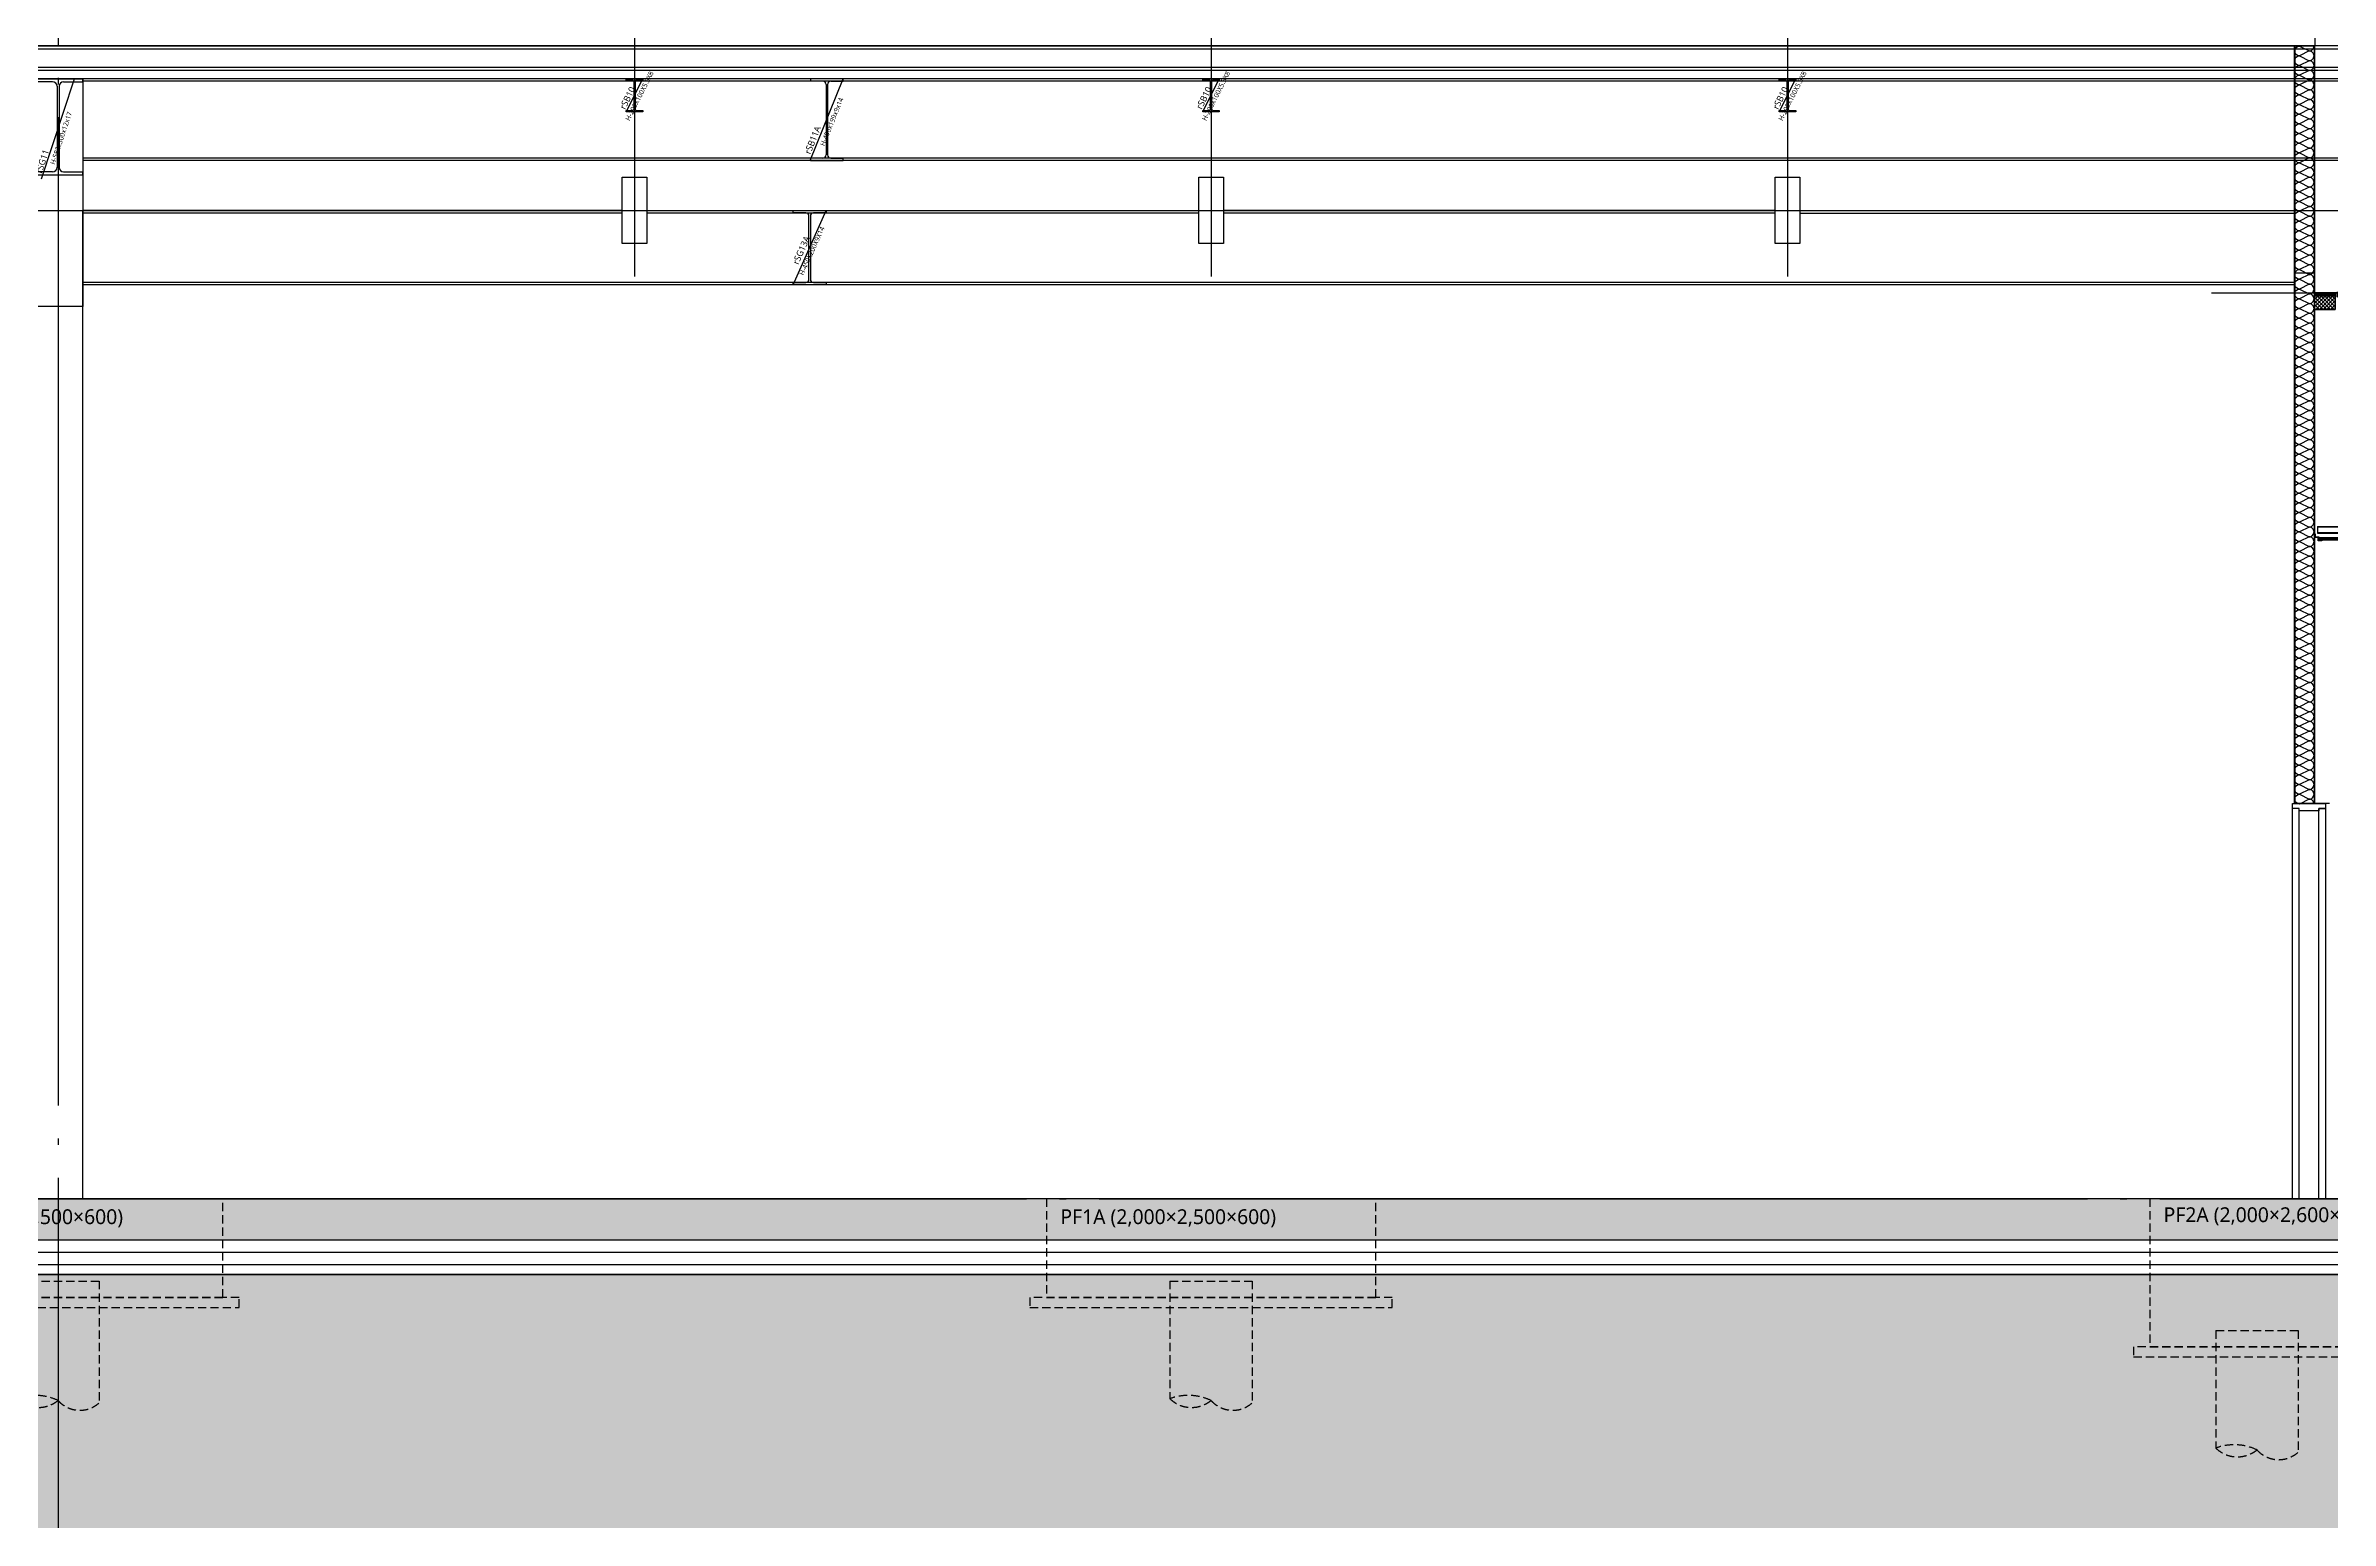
# Model space of a CAD drawing. Header units: millimetres. Extents: x 0 to 672800, y 0 to 118800.
# Drawn here: x 413575 to 427445, y 70042 to 78996 of the extents above; entities that cross this region are included whole.
import ezdxf
from ezdxf.enums import TextEntityAlignment as Align

# ---------------------------------------------------------------- set-up
doc = ezdxf.new("R2010")
doc.units = ezdxf.units.MM
doc.header["$LTSCALE"] = 200
for name, pattern in [('CEN-GAUN', [32.2, 30, -1, 0.2, -1]), ('CENTER', [50.8, 31.75, -6.35, 6.35, -6.35]), ('CONTINOUS', [0]), ('HID', [2.3, 1.5, -0.8]), ('HIDDEN', [0.375, 0.25, -0.125])]:
    doc.linetypes.add(name, pattern=pattern)
doc.layers.get('DEFPOINTS').update_dxf_attribs({"color": 137})
for name, color, linetype in [('0-S-col', 4, 'Continuous'), ('01단열재', 252, 'Continuous'), ('09GIRDER', 2, 'Continuous'), ('0파일', 251, 'HIDDEN'), ('161', 161, 'Continuous'), ('5기초', 5, 'HIDDEN'), ('5기초버림콘크리트', 251, 'HIDDEN'), ('5버림콘크리트', 5, 'CONTINOUS'), ('8HAT', 8, 'Continuous'), ('8HID', 8, 'HID'), ('A-CON', 2, 'Continuous'), ('A-DOOR-SILL', 8, 'Continuous'), ('A-STL4', 4, 'Continuous'), ('CEILING', 6, 'Continuous'), ('CEN', 1, 'CEN-GAUN'), ('CON', 2, 'Continuous'), ('DOOR', 6, 'Continuous'), ('ELE-6', 6, 'Continuous'), ('ELE-8', 8, 'Continuous'), ('ELE-STL', 252, 'Continuous'), ('HAT', 8, 'Continuous'), ('HAT-254', 254, 'Continuous'), ('HAT-INS', 252, 'Continuous'), ('PANEL', 6, 'Continuous'), ('S-253', 252, 'Continuous'), ('SEC-PANEL', 6, 'Continuous'), ('SOL-253', 253, 'Continuous'), ('STEEL-E', 6, 'Continuous')]:
    doc.layers.add(name, color=color, linetype=linetype)
doc.layers.add('CENTER', color=1, linetype='CENTER', lineweight=5)
doc.layers.add('Defpoint', color=125, linetype='Continuous', plot=False)
doc.styles.add('스타일1', font='malgun.ttf')
doc.linetypes.add('INSUL50', pattern='A,0.00254,-2.54,[134,ltypeshp.shx,S=6.25,R=0,X=-2.54,Y=0],-19.92,[134,ltypeshp.shx,S=6.25,R=180,X=2.54,Y=0],-2.54', length=25.00254)

# ---------------------------------------------------------------- blocks, each defined once
blk = doc.blocks.new('*U300')
at = {"layer": 'HAT-INS'}
for points in [[(0, 0, 0.414214), (0.25, 0.25), (0, 0.75, -1), (0.5, 0.75), (0.25, 0.25, 0.414214), (0.5, 0)], [(0.5, 0, 0.414214), (0.75, 0.25), (0.5, 0.75, -1), (1, 0.75), (0.75, 0.25, 0.414214), (1, 0)], [(1, 0, 0.414214), (1.25, 0.25), (1, 0.75, -1), (1.5, 0.75), (1.25, 0.25, 0.414214), (1.5, 0)], [(1.5, 0, 0.414214), (1.75, 0.25), (1.5, 0.75, -1), (2, 0.75), (1.75, 0.25, 0.414214), (2, 0)], [(2, 0, 0.414214), (2.25, 0.25), (2, 0.75, -1), (2.5, 0.75), (2.25, 0.25, 0.414214), (2.5, 0)], [(2.5, 0, 0.414214), (2.75, 0.25), (2.5, 0.75, -1), (3, 0.75), (2.75, 0.25, 0.414214), (3, 0)], [(3, 0, 0.414214), (3.25, 0.25), (3, 0.75, -1), (3.5, 0.75), (3.25, 0.25, 0.414214), (3.5, 0)], [(3.5, 0, 0.414214), (3.75, 0.25), (3.5, 0.75, -1), (4, 0.75), (3.75, 0.25, 0.414214), (4, 0)], [(4, 0, 0.414214), (4.25, 0.25), (4, 0.75, -1), (4.5, 0.75), (4.25, 0.25, 0.414214), (4.5, 0)], [(4.5, 0, 0.414214), (4.75, 0.25), (4.5, 0.75, -1), (5, 0.75), (4.75, 0.25, 0.414214), (5, 0)], [(5, 0, 0.414214), (5.25, 0.25), (5, 0.75, -1), (5.5, 0.75), (5.25, 0.25, 0.414214), (5.5, 0)], [(5.5, 0, 0.414214), (5.75, 0.25), (5.5, 0.75, -1), (6, 0.75), (5.75, 0.25, 0.414214), (6, 0)], [(6, 0, 0.414214), (6.25, 0.25), (6, 0.75, -1), (6.5, 0.75), (6.25, 0.25, 0.414214), (6.5, 0)], [(6.5, 0, 0.414214), (6.75, 0.25), (6.5, 0.75, -1), (7, 0.75), (6.75, 0.25, 0.414214), (7, 0)], [(7, 0, 0.414214), (7.25, 0.25), (7, 0.75, -1), (7.5, 0.75), (7.25, 0.25, 0.414214), (7.5, 0)], [(7.5, 0, 0.414214), (7.75, 0.25), (7.5, 0.75, -1), (8, 0.75), (7.75, 0.25, 0.414214), (8, 0)], [(8, 0, 0.414214), (8.25, 0.25), (8, 0.75, -1), (8.5, 0.75), (8.25, 0.25, 0.414214), (8.5, 0)], [(8.5, 0, 0.414214), (8.75, 0.25), (8.5, 0.75, -1), (9, 0.75), (8.75, 0.25, 0.414214), (9, 0)], [(9, 0, 0.414214), (9.25, 0.25), (9, 0.75, -1), (9.5, 0.75), (9.25, 0.25, 0.414214), (9.5, 0)], [(9.5, 0, 0.414214), (9.75, 0.25), (9.5, 0.75, -1), (10, 0.75), (9.75, 0.25, 0.414214), (10, 0)], [(10, 0, 0.414214), (10.25, 0.25), (10, 0.75, -1), (10.5, 0.75), (10.25, 0.25, 0.414214), (10.5, 0)], [(10.5, 0, 0.414214), (10.75, 0.25), (10.5, 0.75, -1), (11, 0.75), (10.75, 0.25, 0.414214), (11, 0)], [(11, 0, 0.414214), (11.25, 0.25), (11, 0.75, -1), (11.5, 0.75), (11.25, 0.25, 0.414214), (11.5, 0)], [(11.5, 0, 0.414214), (11.75, 0.25), (11.5, 0.75, -1), (12, 0.75), (11.75, 0.25, 0.414214), (12, 0)], [(12, 0, 0.414214), (12.25, 0.25), (12, 0.75, -1), (12.5, 0.75), (12.25, 0.25, 0.414214), (12.5, 0)], [(12.5, 0, 0.414214), (12.75, 0.25), (12.5, 0.75, -1), (13, 0.75), (12.75, 0.25, 0.414214), (13, 0)], [(13, 0, 0.414214), (13.25, 0.25), (13, 0.75, -1), (13.5, 0.75), (13.25, 0.25, 0.414214), (13.5, 0)], [(13.5, 0, 0.414214), (13.75, 0.25), (13.5, 0.75, -1), (14, 0.75), (13.75, 0.25, 0.414214), (14, 0)], [(14, 0, 0.414214), (14.25, 0.25), (14, 0.75, -1), (14.5, 0.75), (14.25, 0.25, 0.414214), (14.5, 0)], [(14.5, 0, 0.414214), (14.75, 0.25), (14.5, 0.75, -1), (15, 0.75), (14.75, 0.25, 0.414214), (15, 0)], [(15, 0, 0.414214), (15.25, 0.25), (15, 0.75, -1), (15.5, 0.75), (15.25, 0.25, 0.414214), (15.5, 0)], [(15.5, 0, 0.414214), (15.75, 0.25), (15.5, 0.75, -1), (16, 0.75), (15.75, 0.25, 0.414214), (16, 0)], [(16, 0, 0.414214), (16.25, 0.25), (16, 0.75, -1), (16.5, 0.75), (16.25, 0.25, 0.414214), (16.5, 0)], [(16.5, 0, 0.414214), (16.75, 0.25), (16.5, 0.75, -1), (17, 0.75), (16.75, 0.25, 0.414214), (17, 0)], [(17, 0, 0.414214), (17.25, 0.25), (17, 0.75, -1), (17.5, 0.75), (17.25, 0.25, 0.414214), (17.5, 0)], [(17.5, 0, 0.414214), (17.75, 0.25), (17.5, 0.75, -1), (18, 0.75), (17.75, 0.25, 0.414214), (18, 0)], [(18, 0, 0.414214), (18.25, 0.25), (18, 0.75, -1), (18.5, 0.75), (18.25, 0.25, 0.414214), (18.5, 0)], [(18.5, 0, 0.414214), (18.75, 0.25), (18.5, 0.75, -1), (19, 0.75), (18.75, 0.25, 0.414214), (19, 0)], [(19, 0, 0.414214), (19.25, 0.25), (19, 0.75, -1), (19.5, 0.75), (19.25, 0.25, 0.414214), (19.5, 0)], [(19.5, 0, 0.414214), (19.75, 0.25), (19.5, 0.75, -1), (20, 0.75), (19.75, 0.25, 0.414214), (20, 0)], [(20, 0, 0.414214), (20.25, 0.25), (20, 0.75, -1), (20.5, 0.75), (20.25, 0.25, 0.414214), (20.5, 0)], [(20.5, 0, 0.414214), (20.75, 0.25), (20.5, 0.75, -1), (21, 0.75), (20.75, 0.25, 0.414214), (21, 0)], [(21, 0, 0.414214), (21.25, 0.25), (21, 0.75, -1), (21.5, 0.75), (21.25, 0.25, 0.414214), (21.5, 0)], [(21.5, 0, 0.414214), (21.75, 0.25), (21.5, 0.75, -1), (22, 0.75), (21.75, 0.25, 0.414214), (22, 0)], [(22, 0, 0.414214), (22.25, 0.25), (22, 0.75, -1), (22.5, 0.75), (22.25, 0.25, 0.414214), (22.5, 0)], [(22.5, 0, 0.414214), (22.75, 0.25), (22.5, 0.75, -1), (23, 0.75), (22.75, 0.25, 0.414214), (23, 0)], [(23, 0, 0.414214), (23.25, 0.25), (23, 0.75, -1), (23.5, 0.75), (23.25, 0.25, 0.414214), (23.5, 0)], [(23.5, 0, 0.414214), (23.75, 0.25), (23.5, 0.75, -1), (24, 0.75), (23.75, 0.25, 0.414214), (24, 0)], [(24, 0, 0.414214), (24.25, 0.25), (24, 0.75, -1), (24.5, 0.75), (24.25, 0.25, 0.414214), (24.5, 0)], [(24.5, 0, 0.414214), (24.75, 0.25), (24.5, 0.75, -1), (25, 0.75), (24.75, 0.25, 0.414214), (25, 0)], [(25, 0, 0.414214), (25.25, 0.25), (25, 0.75, -1), (25.5, 0.75), (25.25, 0.25, 0.414214), (25.5, 0)], [(25.5, 0, 0.414214), (25.75, 0.25), (25.5, 0.75, -1), (26, 0.75), (25.75, 0.25, 0.414214), (26, 0)], [(26, 0, 0.414214), (26.25, 0.25), (26, 0.75, -1), (26.5, 0.75), (26.25, 0.25, 0.414214), (26.5, 0)], [(26.5, 0, 0.414214), (26.75, 0.25), (26.5, 0.75, -1), (27, 0.75), (26.75, 0.25, 0.414214), (27, 0)], [(27, 0, 0.414214), (27.25, 0.25), (27, 0.75, -1), (27.5, 0.75), (27.25, 0.25, 0.414214), (27.5, 0)], [(27.5, 0, 0.414214), (27.75, 0.25), (27.5, 0.75, -1), (28, 0.75), (27.75, 0.25, 0.414214), (28, 0)], [(28, 0, 0.414214), (28.25, 0.25), (28, 0.75, -1), (28.5, 0.75), (28.25, 0.25, 0.414214), (28.5, 0)], [(28.5, 0, 0.414214), (28.75, 0.25), (28.5, 0.75, -1), (29, 0.75), (28.75, 0.25, 0.414214), (29, 0)], [(29, 0, 0.414214), (29.25, 0.25), (29, 0.75, -1), (29.5, 0.75), (29.25, 0.25, 0.414214), (29.5, 0)], [(29.5, 0, 0.414214), (29.75, 0.25), (29.5, 0.75, -1), (30, 0.75), (29.75, 0.25, 0.414214), (30, 0)], [(30, 0, 0.414214), (30.25, 0.25), (30, 0.75, -1), (30.5, 0.75), (30.25, 0.25, 0.414214), (30.5, 0)], [(30.5, 0, 0.414214), (30.75, 0.25), (30.5, 0.75, -1), (31, 0.75), (30.75, 0.25, 0.414214), (31, 0)], [(31, 0, 0.414214), (31.25, 0.25), (31, 0.75, -1), (31.5, 0.75), (31.25, 0.25, 0.414214), (31.5, 0)], [(31.5, 0, 0.414214), (31.75, 0.25), (31.5, 0.75, -1), (32, 0.75), (31.75, 0.25, 0.414214), (32, 0)], [(32, 0, 0.414214), (32.25, 0.25), (32, 0.75, -1), (32.5, 0.75), (32.25, 0.25, 0.414214), (32.5, 0)], [(32.5, 0, 0.414214), (32.75, 0.25), (32.5, 0.75, -1), (33, 0.75), (32.75, 0.25, 0.414214), (33, 0)], [(33, 0, 0.414214), (33.25, 0.25), (33, 0.75, -1), (33.5, 0.75), (33.25, 0.25, 0.414214), (33.5, 0)], [(33.5, 0, 0.414214), (33.75, 0.25), (33.5, 0.75, -1), (34, 0.75), (33.75, 0.25, 0.414214), (34, 0)], [(34, 0, 0.414214), (34.25, 0.25), (34, 0.75, -1), (34.5, 0.75), (34.25, 0.25, 0.414214), (34.5, 0)], [(34.5, 0, 0.414214), (34.75, 0.25), (34.5, 0.75, -1), (35, 0.75), (34.75, 0.25, 0.414214), (35, 0)], [(35, 0, 0.414214), (35.25, 0.25), (35, 0.75, -1), (35.5, 0.75), (35.25, 0.25, 0.414214), (35.5, 0)], [(35.5, 0, 0.414214), (35.75, 0.25), (35.5, 0.75, -1), (36, 0.75), (35.75, 0.25, 0.414214), (36, 0)], [(36, 0, 0.414214), (36.25, 0.25), (36, 0.75, -1), (36.5, 0.75), (36.25, 0.25, 0.414214), (36.5, 0)], [(36.5, 0, 0.414214), (36.75, 0.25), (36.5, 0.75, -1), (37, 0.75), (36.75, 0.25, 0.414214), (37, 0)], [(37, 0, 0.414214), (37.25, 0.25), (37, 0.75, -1), (37.5, 0.75), (37.25, 0.25, 0.414214), (37.5, 0)], [(37.5, 0, 0.414214), (37.75, 0.25), (37.5, 0.75, -1), (38, 0.75), (37.75, 0.25, 0.414214), (38, 0)], [(38, 0, 0.414214), (38.25, 0.25), (38, 0.75, -1), (38.5, 0.75), (38.25, 0.25, 0.414214), (38.5, 0)], [(38.5, 0, 0.414214), (38.75, 0.25), (38.5, 0.75, -1), (39, 0.75), (38.75, 0.25, 0.414214), (39, 0)]]:
    blk.add_lwpolyline(points, format="xyb", dxfattribs=at)
blk = doc.blocks.new('STUD-A1')
at = {"layer": 'ELE-8'}
for p, q in [((4835, 150), (54635, 150)), ((4835, 0), (54635, 0))]:
    blk.add_line(p, q, dxfattribs=at)
at = {"layer": 'ELE-8', "color": 251}
for p, q in [((4835, 130), (54630, 130)), ((4835, 20), (54630, 20))]:
    blk.add_line(p, q, dxfattribs=at)
blk = doc.blocks.new('*U212')
at = {"color": 1}
for p, q in [((304, 11), (316, 11)), ((336, -1), (18796, -1)), ((336, -16), (336, -1)), ((336, -8), (18796, -8)), ((336, -16), (18796, -16))]:
    blk.add_line(p, q, dxfattribs=at)
at = {"color": 8}
for p, q in [((326, 66), (326, 26)), ((326, 66), (18806, 66)), ((326, 63), (18806, 63)), ((326, 29), (18806, 29)), ((326, 26), (18806, 26))]:
    blk.add_line(p, q, dxfattribs=at)
at = {"color": 6}
blk.add_lwpolyline([(333, -19), (352, -19), (352, -22), (330, -22), (330, 0), (308, 0), (308, 22), (311, 22), (311, 3), (333, 3)], close=True, dxfattribs=at)
blk = doc.blocks.new('DOR-2400')
at = {"layer": 'A-DOOR-SILL'}
for p, q in [((0, 0), (0, 2370)), ((-40, 0), (-40, 2355))]:
    blk.add_line(p, q, dxfattribs=at)
at = {"layer": 'DOOR'}
for points in [[(0, 2400), (-200, 2400), (-200, 2370), (-160, 2370), (-160, 2355), (-40, 2355), (-40, 2370), (0, 2370)], [(-160, 2355), (-160, 2370), (-200, 2370), (-200, 0), (-160, 0)]]:
    blk.add_lwpolyline(points, close=True, dxfattribs=at)
blk = doc.blocks.new('sefa ws')
at = {"layer": 'SEC-PANEL'}
blk.add_line((21562, 44947), (71213, 44947), dxfattribs=at)
blk.add_lwpolyline([(71213, 45208), (71213, 44947)], dxfattribs=at)
blk = doc.blocks.new('pile(500)-section')
at = {"layer": '0파일'}
for p, q in [((-250, 0), (-250, -714)), ((-250, 0), (250, 0)), ((250, 0), (250, -739))]:
    blk.add_line(p, q, dxfattribs=at)
for points in [[(-250, -714, -0.201908), (0, -725, 0.417045), (250, -739)], [(-250, -714, 0.379922), (0, -725)]]:
    blk.add_lwpolyline(points, format="xyb", dxfattribs=at)
blk = doc.blocks.new('S-PF1A-S1')
at = {"layer": '5기초'}
blk.add_lwpolyline([(-1000, 0), (-1000, -600), (1000, -600), (1000, 0)], close=True, dxfattribs=at)
at = {"layer": '5기초버림콘크리트'}
blk.add_lwpolyline([(1000, -600), (-1100, -600), (-1100, -660), (1100, -660), (1100, -600), (1000, -600)], dxfattribs=at)
blk.add_blockref('pile(500)-section', (0, -500), dxfattribs=at)
at = {"layer": 'DEFPOINTS', "style": '스타일1'}
blk.add_text('PF1A (2,000×2,500×600)', height=90, dxfattribs=at).set_placement((-260, -109), align=Align.MIDDLE_CENTER)
blk = doc.blocks.new('SG-rSB10')
at = {"layer": '09GIRDER'}
blk.add_lwpolyline([(-50, -200), (-50, -192), (-14, -192, 0.414214), (-3, -181), (-3, -19, 0.414214), (-14, -8), (-50, -8), (-50, 0), (50, 0), (50, -8), (14, -8, 0.414214), (3, -19), (3, -181, 0.414214), (14, -192), (50, -192), (50, -200)], format="xyb", close=True, dxfattribs=at)
at = {"layer": 'DEFPOINTS'}
blk.add_line((-50, -200), (50, 0), dxfattribs=at)
at = {"layer": 'DEFPOINTS', "style": '스타일1'}
for s, height, p in [('H-200X100X5.5X8', 30, (30, -104)), ('rSB10', 40, (-43, -116, 0))]:
    blk.add_text(s, height=height, rotation=63.4349, dxfattribs=at).set_placement(p, align=Align.MIDDLE_CENTER)
blk = doc.blocks.new('*U479')
for p, q in [((116, 565), (0, 565)), ((184, 565), (300, 565)), ((144, 537), (144, 45)), ((156, 537), (156, 45)), ((116, 17), (0, 17)), ((184, 17), (300, 17))]:
    blk.add_line(p, q)
for points in [[(300, 565), (300, 582), (0, 582), (0, 565)], [(0, 17), (0, 0), (300, 0), (300, 17)]]:
    blk.add_lwpolyline(points)
for centre, start, end in [((116, 537), 0, 90), ((184, 537), 90, 180), ((116, 45), 270, 0), ((184, 45), 180, 270)]:
    blk.add_arc(centre, 28, start, end)
blk = doc.blocks.new('SG-rSG11')
at = {"layer": 'DEFPOINTS'}
blk.add_line((-100, -606), (100, 0), dxfattribs=at)
at = {"layer": '09GIRDER'}
blk.add_blockref('*U479', (-150, -582), dxfattribs=at)
at = {"layer": 'DEFPOINTS', "style": '스타일1'}
for s, height, p in [('H-582x300x12x17', 30, (19, -360)), ('rSG11', 40, (-95, -501, 0))]:
    blk.add_text(s, height=height, rotation=71.6502, dxfattribs=at).set_placement(p, align=Align.MIDDLE_CENTER)
blk = doc.blocks.new('층간방화구획재2')
at = {"layer": '8HAT'}
h = blk.add_hatch(dxfattribs=at)
h.set_pattern_fill('DOTS', color=256, style=0)
h.set_pattern_definition([(0, (-2398.8753, -4911.6409), (0.79375, 1.5875), [0, -1.5875])])
h.paths.add_polyline_path([(-125, 150), (0, 150), (0, 130), (-125, 130)])
at = {"layer": 'HAT'}
h = blk.add_hatch(dxfattribs=at)
h.set_pattern_fill('ANSI37', color=256, scale=5)
h.set_pattern_definition([(45, (-13, 30.5), (-11.2253, 11.2253), []), (135, (-13, 30.5), (-11.2253, -11.2253), [])])
h.paths.add_polyline_path([(0, 50), (-125, 50), (-125, 130), (0, 130)])
blk.add_lwpolyline([(-125, 150), (0, 150), (0, 130), (-125, 130)], close=True)
at = {"layer": '8HAT'}
blk.add_lwpolyline([(0, 150), (-125, 150), (-125, 50), (0, 50)], close=True, dxfattribs=at)
at = {"layer": '8HID'}
for p, q in [((9, 152), (9, 152)), ((9, 152), (11, 150)), ((12, 152), (9, 152)), ((12, 152), (9, 152)), ((11, 150), (14, 150)), ((11, 149), (11, 130)), ((11, 130), (11, 149)), ((14, 149), (11, 149)), ((12, 151), (12, 152)), ((13, 151), (12, 151)), ((13, 152), (13, 151)), ((16, 152), (13, 152)), ((16, 152), (13, 152)), ((14, 150), (16, 152)), ((14, 149), (14, 130)), ((14, 149), (14, 130)), ((16, 152), (16, 152)), ((12, 130), (11, 132)), ((12, 127), (11, 130)), ((11, 130), (11, 130)), ((14, 130), (12, 130)), ((12, 126), (12, 130)), ((12, 127), (13, 129)), ((12, 127), (13, 126)), ((12, 126), (13, 127)), ((12, 126), (12, 127)), ((13, 127), (14, 130)), ((13, 129), (13, 127))]:
    blk.add_line(p, q, dxfattribs=at)
for centre, start, end in [((11, 150), 289.4712, 70.5288), ((14, 150), 109.4712, 250.5288)]:
    blk.add_arc(centre, 0.3, start, end, dxfattribs=at)
at = {"layer": 'A-STL4', "color": 9}
blk.add_lwpolyline([(-125, 150), (-125, 150), (-125, 50), (0, 50), (0, 150), (25, 150), (25, 150), (25, 150), (25, 150), (25, 150), (25, 150), (0, 150), (0, 50), (-125, 50)], close=True, dxfattribs=at)
at = {"layer": 'CENTER'}
blk.add_line((12, 154), (12, 124), dxfattribs=at)
blk = doc.blocks.new('*U478')
for p, q in [((75, 482), (0, 482)), ((95, 462), (95, 34)), ((104, 462), (104, 34)), ((124, 482), (199, 482)), ((75, 14), (0, 14)), ((124, 14), (199, 14))]:
    blk.add_line(p, q)
for points in [[(199, 482), (199, 496), (0, 496), (0, 482)], [(0, 14), (0, 0), (199, 0), (199, 14)]]:
    blk.add_lwpolyline(points)
for centre, start, end in [((75, 462), 0, 90), ((124, 462), 90, 180), ((75, 34), 270, 0), ((124, 34), 180, 270)]:
    blk.add_arc(centre, 20, start, end)
blk = doc.blocks.new('S-PF2A-S2')
at = {"layer": '5기초'}
blk.add_lwpolyline([(-1300, -900), (1300, -900), (1300, 0), (-1300, 0)], close=True, dxfattribs=at)
at = {"layer": '5기초버림콘크리트'}
blk.add_lwpolyline([(1300, -900), (-1400, -900), (-1400, -960), (1400, -960), (1400, -900), (1300, -900)], dxfattribs=at)
at = {"layer": '0파일'}
for p in [(-650, -800), (650, -800)]:
    blk.add_blockref('pile(500)-section', p, dxfattribs=at)
at = {"layer": 'DEFPOINTS', "style": '스타일1'}
blk.add_text('PF2A (2,000×2,600×900)', height=90, dxfattribs=at).set_placement((-1217, -97), align=Align.MIDDLE_LEFT)

msp = doc.modelspace()

# ---------------------------------------------------------------- hatches: boundary and pattern name
at = {"layer": 'HAT-254'}
h = msp.add_hatch(color=256, dxfattribs=at)
h.dxf.hatch_style = 1
h.paths.add_polyline_path([(451580.9, 71694.9), (452635, 71080.1), (452635, 70794.9), (452085, 70794.9), (452085, 70294.9), (453385, 70294.9), (453385, 70794.9), (452835, 70794.9), (452835, 71369.9), (452535, 71369.9), (452535, 71544.9), (452235, 71544.9), (452235, 71719.9), (451935, 71719.9), (451935, 71894.9), (445850, 71894.9), (445850, 71994.9), (377215, 71994.9), (377215, 71794.9), (377350, 71794.9), (377350, 71744.9), (377350, 71294.9), (377750, 71294.9), (377750, 71744.9), (445450, 71744.9), (445550, 71644.9), (448550, 71644.9), (448550, 71294.9), (448950, 71294.9), (448950, 71694.9)])
at = {"layer": 'SOL-253'}
h = msp.add_hatch(color=256, dxfattribs=at)
h.dxf.hatch_style = 1
h.paths.add_polyline_path([(452835, 70794.9), (452835, 71194.9), (452885, 71194.9), (452885, 71294.9), (459650, 71294.9), (459650, 66441.6), (366650, 66441.6), (366650, 71894.9), (377215, 71894.9), (377215, 71794.9), (377350, 71794.9), (377350, 71144.9), (377250, 71144.9), (377250, 71084.9), (378000, 71084.9), (378000, 71144.9), (377900, 71144.9), (377900, 71534.9), (445363, 71534.9), (445463, 71434.9), (448400, 71434.9), (448400, 71144.9), (448300, 71144.9), (448300, 71084.9), (449200, 71084.9), (449200, 71144.9), (449100, 71144.9), (449100, 71634.9), (451564.7, 71634.9), (452635, 71010.6), (452635, 70794.9), (452085, 70794.9), (452085, 70294.9), (451985, 70294.9), (451985, 70234.9), (453485, 70234.9), (453485, 70294.9), (453385, 70294.9), (453385, 70794.9)])

# ---------------------------------------------------------------- linework, layer by layer
at = {"layer": '0-S-col', "color": 8}
msp.add_lwpolyline([(413500, 77994.9), (413500, 77994.9), (413500, 71994.9), (413800, 71994.9), (413800, 77994.9), (413800, 77994.9)], dxfattribs=at)
at = {"layer": '01단열재', "linetype": 'INSUL50', "ltscale": 0.015}
msp.add_lwpolyline([(377750, 71669.9), (445418.9, 71669.9), (445518.9, 71569.9), (448550, 71569.9)], dxfattribs=at)
at = {"layer": '161'}
msp.add_line((427440, 74394.9), (427224.9, 74394.9), dxfattribs=at)
at = {"layer": '5버림콘크리트'}
msp.add_lwpolyline([(377900, 71534.9), (377900, 71594.9), (445387.9, 71594.9), (445487.9, 71494.9), (448400, 71494.9), (448400, 71434.9), (445463, 71434.9), (445363, 71534.9)], close=True, dxfattribs=at)
at = {"layer": 'A-CON'}
msp.add_lwpolyline([(452235, 71719.9), (451935, 71719.9), (451935, 71894.9), (445850, 71894.9), (445850, 71994.9), (377215, 71994.9), (377215, 71794.9), (377350, 71794.9), (377350, 71744.9), (377350, 71744.9), (377350, 71294.9), (377750, 71294.9), (377750, 71744.9), (445450, 71744.9), (445550, 71644.9), (448550, 71644.9), (448550, 71294.9), (448950, 71294.9), (448950, 71694.9), (451580.9, 71694.9), (452635, 71080.1)], dxfattribs=at)
at = {"layer": 'CEN'}
for p, q in [((413650, 91441.6), (413650, 66441.6)), ((368450, 77994.9), (428180, 77994.9)), ((426723.8, 77494.9), (453650, 77494.9)), ((368450, 71994.9), (453245, 71994.9))]:
    msp.add_line(p, q, dxfattribs=at)
at = {"layer": 'Defpoint'}
for p, q in [((417150, 80494.9), (417150, 77594.9)), ((420650, 80494.9), (420650, 77594.9)), ((424150, 80494.9), (424150, 77594.9))]:
    msp.add_line(p, q, dxfattribs=at)
at = {"layer": 'DEFPOINTS'}
for p, q in [((418216.9, 78298.9), (418416.9, 78794.9)), ((418113, 77544.9), (418313, 77994.9))]:
    msp.add_line(p, q, dxfattribs=at)
msp.add_lwpolyline([(418113, 77558.9), (418190.5, 77558.9, 0.4142136), (418208.5, 77576.9), (418208.5, 77962.9, 0.4142136), (418190.5, 77980.9), (418113, 77980.9), (418113, 77994.9), (418313, 77994.9), (418313, 77980.9), (418235.5, 77980.9, 0.4142136), (418217.5, 77962.9), (418217.5, 77576.9, 0.4142136), (418235.5, 77558.9), (418313, 77558.9), (418313, 77544.9), (418113, 77544.9)], format="xyb", close=True, dxfattribs=at)
at = {"layer": 'ELE-6'}
for p, q in [((427225, 78994.9), (427225, 74394.9)), ((427350, 78994.9), (427350, 74394.9)), ((427225, 77616.8), (427350, 77616.8))]:
    msp.add_line(p, q, dxfattribs=at)
at = {"layer": 'ELE-STL'}
for p, q in [((427749.5, 78794.9), (377725, 78794.9)), ((427500, 78780.9), (413800, 78780.9)), ((427500, 78312.9), (413800, 78312.9)), ((427500, 78298.9), (413800, 78298.9)), ((417075, 77994.9), (413800, 77994.9)), ((417075, 77979.9), (413800, 77979.9)), ((417225, 77994.9), (420575, 77994.9)), ((417225, 77980.9), (420575, 77980.9)), ((424075, 77994.9), (420725, 77994.9)), ((424075, 77978.9), (420725, 77978.9)), ((424225, 77994.9), (427225, 77994.9)), ((424225, 77978.9), (427225, 77978.9)), ((427225, 77558.9), (413800, 77558.9)), ((427225, 77544.9), (413800, 77544.9))]:
    msp.add_line(p, q, dxfattribs=at)
for points in [[(413500, 78794.9), (413800, 78794.9), (413800, 77412.9), (413500, 77412.9)], [(417075, 78198.1), (417225, 78198.1), (417225, 77794.9), (417075, 77794.9)], [(420575, 78198.1), (420725, 78198.1), (420725, 77794.9), (420575, 77794.9)], [(424075, 78198.1), (424225, 78198.1), (424225, 77794.9), (424075, 77794.9)]]:
    msp.add_lwpolyline(points, close=True, dxfattribs=at)
at = {"layer": 'HAT-INS'}
for p, q in [((427229, 78994.9), (427229, 74394.9)), ((427346, 78994.9), (427346, 74394.9))]:
    msp.add_line(p, q, dxfattribs=at)
at = {"layer": 'SOL-253'}
msp.add_lwpolyline([(377900, 71534.9), (445363, 71534.9), (445463, 71434.9), (448400, 71434.9), (448400, 71144.9), (448300, 71144.9), (448300, 71084.9), (449200, 71084.9), (449200, 71144.9), (449100, 71144.9), (449100, 71634.9), (451564.7, 71634.9), (452635, 71010.6)], dxfattribs=at)

# ---------------------------------------------------------------- block references
at = {"layer": 'CEILING', "lineweight": -3}
msp.add_blockref('*U212', (427041.9, 76010.9), dxfattribs=at)
at = {"layer": 'CON', "xscale": -1}
msp.add_blockref('DOR-2400', (427215, 71994.9), dxfattribs=at)
at = {"layer": 'DEFPOINTS'}
msp.add_blockref('*U478', (418217.9, 78298.9), dxfattribs=at)
at = {"layer": 'HAT-INS', "xscale": 118.0000000000002, "yscale": 118.0000000000002, "zscale": 118.0000000000002, "rotation": 90}
msp.add_blockref('*U300', (427346.2, 74391.8), dxfattribs=at)
at = {"layer": 'PANEL', "xscale": -1}
msp.add_blockref('STUD-A1', (432379.7, 78844.9), dxfattribs=at)
at = {"layer": 'S-253'}
for name, p in [('SG-rSG11', (413650, 78794.9)), ('SG-rSB10', (417150, 78794.9)), ('SG-rSB10', (420650, 78794.9)), ('SG-rSB10', (424150, 78794.9)), ('S-PF1A-S1', (413650, 71994.9)), ('S-PF1A-S1', (420650, 71994.9)), ('S-PF2A-S2', (427650, 71994.9))]:
    msp.add_blockref(name, p, dxfattribs=at)
at = {"layer": 'SEC-PANEL', "color": 0}
msp.add_blockref('sefa ws', (356137.4, 34047.6), dxfattribs=at)
at = {"layer": 'STEEL-E'}
msp.add_blockref('층간방화구획재2', (427475, 77344.9), dxfattribs=at)

# ---------------------------------------------------------------- texts
at = {"layer": 'DEFPOINTS', "style": '스타일1'}
for s, height, rotation, p in [('H-496x199x9x14', 30, 68.19859, (418347.1, 78534.3)), ('rSB11A', 40, 68.19859, (418231.2, 78423.5, 0)), ('rSG13A', 40, 66.03751, (418162.4, 77754.9, 0)), ('H-450X200X9X14', 30, 66.03751, (418226.6, 77750.2))]:
    msp.add_text(s, height=height, rotation=rotation, dxfattribs=at).set_placement(p, align=Align.MIDDLE_CENTER)

doc.saveas('drawing.dxf')
